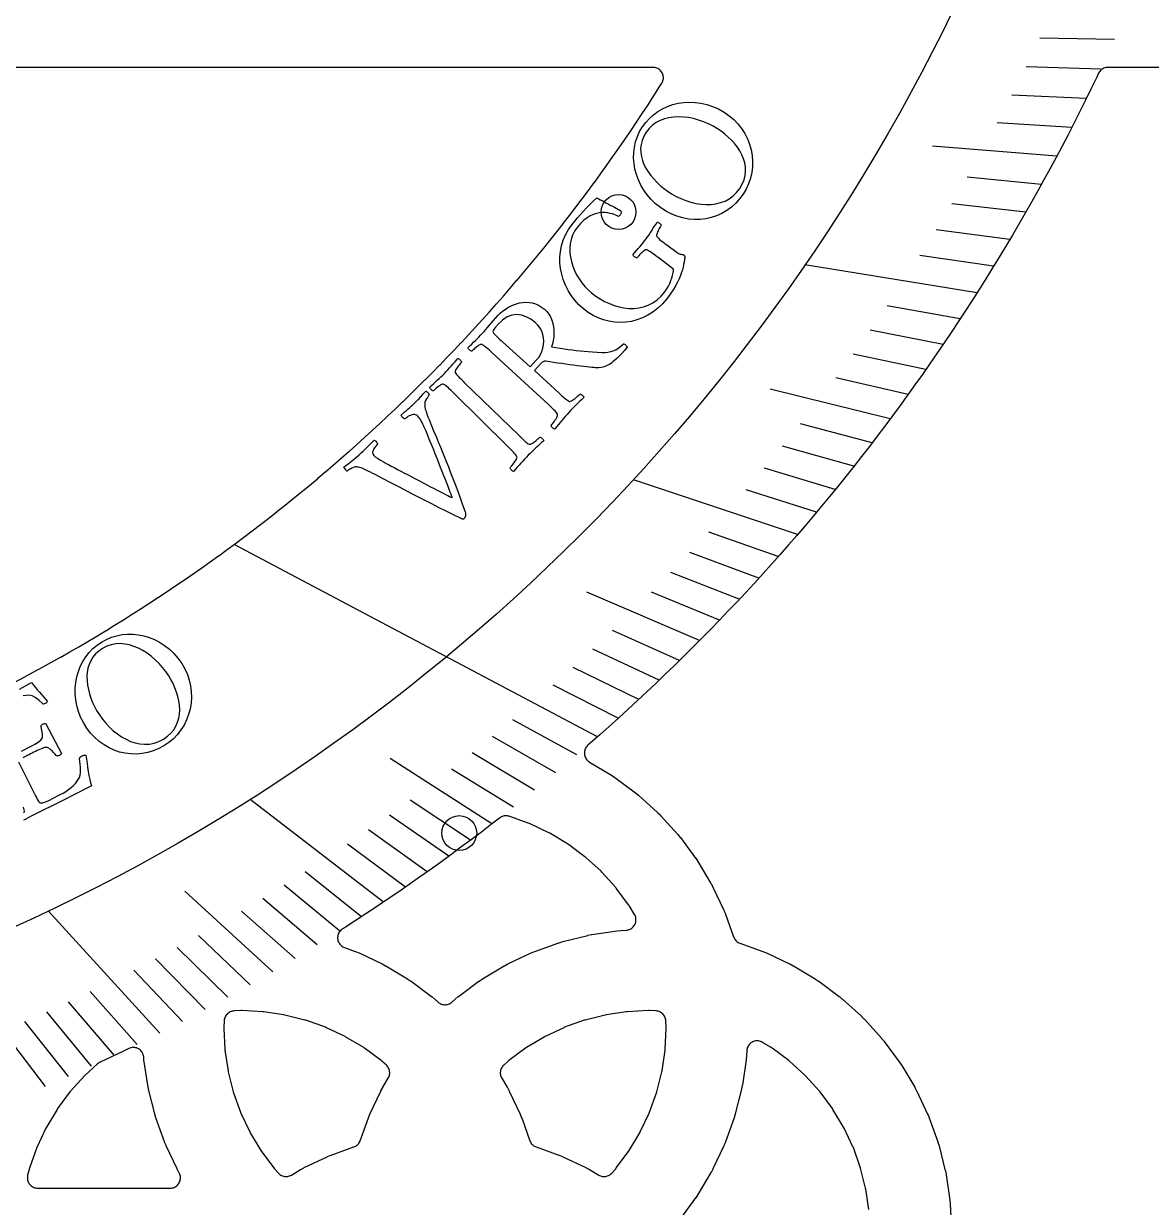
# Model space of a CAD drawing. Header units: millimetres. Extents: x -70 to 70, y -70 to 70.
# Drawn here: x 19.32 to 46.52, y -28.89 to -0.35 of the extents above; entities that cross this region are included whole.
import ezdxf

# ---------------------------------------------------------------- set-up
doc = ezdxf.new("R2010")
doc.units = ezdxf.units.MM
for name, color, linetype in [('CUT_INNER', 6, 'Continuous'), ('ENGRAVE', 7, 'Continuous'), ('ENGRAVE_FINE', 8, 'Continuous'), ('TEXT', 5, 'Continuous')]:
    doc.layers.add(name, color=color, linetype=linetype)

msp = doc.modelspace()

# ---------------------------------------------------------------- linework, layer by layer
at = {"layer": 'CUT_INNER'}
for points in [[(19.1122, -16.2285), (19.3331, -16.1113), (19.3345, -16.1106), (19.5547, -15.992), (19.5561, -15.9913), (19.7756, -15.8713), (19.7769, -15.8706), (19.9957, -15.7493), (19.997, -15.7486), (20.215, -15.6259), (20.2163, -15.6252), (20.4336, -15.5012), (20.4349, -15.5005), (20.6514, -15.3752), (20.6527, -15.3744), (20.8684, -15.2478), (20.8698, -15.247), (21.0847, -15.1191), (21.086, -15.1183), (21.3002, -14.9891), (21.3015, -14.9883), (21.5148, -14.8577), (21.5161, -14.8569), (21.7287, -14.725), (21.73, -14.7242), (21.9417, -14.5911), (21.943, -14.5902), (22.1539, -14.4558), (22.1552, -14.4549), (22.3653, -14.3192), (22.3665, -14.3184), (22.5758, -14.1813), (22.5771, -14.1805), (22.7855, -14.0421), (22.7867, -14.0413), (22.9943, -13.9017), (22.9956, -13.9008), (23.2022, -13.76), (23.2035, -13.7591), (23.4093, -13.617), (23.4106, -13.6161), (23.6155, -13.4727), (23.6168, -13.4718), (23.8208, -13.3272), (23.8221, -13.3263), (24.0252, -13.1804), (24.0265, -13.1795), (24.2287, -13.0323), (24.23, -13.0314), (24.4313, -12.883), (24.4326, -12.8821), (24.633, -12.7325), (24.6342, -12.7316), (24.8338, -12.5807), (24.835, -12.5798), (25.0336, -12.4278), (25.0348, -12.4268), (25.2324, -12.2735), (25.2337, -12.2726), (25.4304, -12.1181), (25.4316, -12.1172), (25.6273, -11.9615), (25.6285, -11.9605), (25.8233, -11.8036), (25.8245, -11.8026), (26.0184, -11.6446), (26.0195, -11.6436), (26.2124, -11.4843), (26.2136, -11.4833), (26.4055, -11.3229), (26.4066, -11.3219), (26.5975, -11.1603), (26.5987, -11.1593), (26.7886, -10.9965), (26.7897, -10.9955), (26.9786, -10.8315), (26.9798, -10.8305), (27.1677, -10.6654), (27.1688, -10.6644), (27.3557, -10.4981), (27.3568, -10.4971), (27.5427, -10.3297), (27.5438, -10.3287), (27.7286, -10.1601), (27.7298, -10.1591), (27.9135, -9.9894), (27.9147, -9.9884), (28.0974, -9.8176), (28.0985, -9.8165), (28.2802, -9.6446), (28.2813, -9.6436), (28.4619, -9.4705), (28.463, -9.4695), (28.6426, -9.2954), (28.6437, -9.2943), (28.8222, -9.1191), (28.8233, -9.118), (29.0007, -8.9417), (29.0018, -8.9406), (29.1781, -8.7632), (29.1791, -8.7621), (29.3544, -8.5836), (29.3554, -8.5825), (29.5296, -8.4029), (29.5306, -8.4018), (29.7037, -8.2212), (29.7047, -8.2201), (29.8766, -8.0384), (29.8777, -8.0373), (30.0485, -7.8546), (30.0495, -7.8534), (30.2192, -7.6697), (30.2202, -7.6685), (30.3888, -7.4837), (30.3898, -7.4826), (30.5572, -7.2967), (30.5582, -7.2956), (30.7245, -7.1087), (30.7255, -7.1076), (30.8906, -6.9197), (30.8916, -6.9185), (31.0556, -6.7297), (31.0566, -6.7285), (31.2194, -6.5386), (31.2204, -6.5374), (31.382, -6.3465), (31.383, -6.3454), (31.5434, -6.1535), (31.5444, -6.1523), (31.7037, -5.9594), (31.7047, -5.9583), (31.8627, -5.7644), (31.8637, -5.7632), (32.0206, -5.5684), (32.0216, -5.5672), (32.1773, -5.3715), (32.1782, -5.3703), (32.3327, -5.1736), (32.3336, -5.1723), (32.4869, -4.9747), (32.4878, -4.9735), (32.6399, -4.7749), (32.6408, -4.7737), (32.7917, -4.5741), (32.7926, -4.5729), (32.9422, -4.3725), (32.9431, -4.3712), (33.0915, -4.1699), (33.0924, -4.1686), (33.2396, -3.9664), (33.2405, -3.9651), (33.3864, -3.762), (33.3873, -3.7607), (33.5319, -3.5567), (33.5328, -3.5554), (33.6762, -3.3505), (33.6771, -3.3492), (33.8192, -3.1434), (33.8201, -3.1421), (33.9609, -2.9355), (33.9618, -2.9342), (34.1014, -2.7266), (34.1022, -2.7254), (34.2406, -2.517), (34.2414, -2.5157), (34.3784, -2.3065), (34.3793, -2.3052), (34.515, -2.0951), (34.5159, -2.0938), (34.6503, -1.8829), (34.6512, -1.8816), (34.7106, -1.7871), (34.7225, -1.766), (34.7323, -1.7438), (34.7399, -1.7208), (34.7452, -1.6972), (34.7482, -1.6732), (34.7489, -1.649), (34.7473, -1.6248), (34.7433, -1.6009), (34.737, -1.5775), (34.7285, -1.5549), (34.7178, -1.5331), (34.7051, -1.5125), (34.6904, -1.4932), (34.674, -1.4755), (34.6559, -1.4594), (34.6363, -1.4451), (34.6154, -1.4328), (34.5935, -1.4226), (34.5706, -1.4145), (34.5471, -1.4087), (34.5232, -1.4052), (34.499, -1.404), (16.7834, -1.404)], [(59.746, -1.404), (45.4711, -1.404), (45.4455, -1.4053), (45.4202, -1.4092), (45.3955, -1.4157), (45.3715, -1.4247), (45.3486, -1.436), (45.327, -1.4497), (45.3069, -1.4655), (45.2885, -1.4832), (45.272, -1.5028), (45.2576, -1.5239), (45.2454, -1.5464), (45.1939, -1.6545), (45.0598, -1.9314), (44.924, -2.2075), (44.7865, -2.4827), (44.6474, -2.7571), (44.5065, -3.0306), (44.364, -3.3032), (44.2198, -3.575), (44.074, -3.8459), (43.9264, -4.1159), (43.7773, -4.385), (43.6265, -4.6531), (43.474, -4.9203), (43.3199, -5.1866), (43.1642, -5.4519), (43.0068, -5.7163), (42.8478, -5.9797), (42.6873, -6.2421), (42.5251, -6.5036), (42.3613, -6.764), (42.1959, -7.0234), (42.0289, -7.2818), (41.8604, -7.5392), (41.6902, -7.7955), (41.5185, -8.0508), (41.3453, -8.305), (41.1704, -8.5582), (40.9941, -8.8102), (40.8161, -9.0612), (40.6367, -9.3111), (40.4557, -9.5599), (40.2732, -9.8076), (40.0892, -10.0541), (39.9036, -10.2996), (39.7166, -10.5438), (39.5281, -10.787), (39.3381, -11.0289), (39.1466, -11.2697), (38.9536, -11.5093), (38.7592, -11.7477), (38.5633, -11.985), (38.3659, -12.221), (38.1671, -12.4558), (37.9669, -12.6893), (37.7652, -12.9217), (37.5621, -13.1528), (37.3576, -13.3826), (37.1517, -13.6112), (36.9444, -13.8386), (36.7357, -14.0646), (36.5257, -14.2894), (36.3142, -14.5128), (36.1014, -14.735), (35.8872, -14.9559), (35.6717, -15.1754), (35.4548, -15.3936), (35.2366, -15.6105), (35.0171, -15.826), (34.7962, -16.0402), (34.574, -16.2531), (34.3506, -16.4645), (34.1258, -16.6746), (33.8998, -16.8833), (33.6725, -17.0906), (33.4439, -17.2965), (33.214, -17.501), (32.9829, -17.7041), (32.9296, -17.7504), (32.9115, -17.7678), (32.8952, -17.7869), (32.8809, -17.8076), (32.8688, -17.8296), (32.8589, -17.8528), (32.8514, -17.8768), (32.8464, -17.9014), (32.8439, -17.9264), (32.8438, -17.9515), (32.8463, -17.9765), (32.8513, -18.0012), (32.8588, -18.0252), (32.8686, -18.0483), (32.8807, -18.0704), (32.895, -18.0911), (32.9112, -18.1102), (32.9293, -18.1277), (32.9491, -18.1432), (32.9676, -18.155), (32.9675, -18.155), (33.4967, -18.4722), (33.5019, -18.4755), (33.577, -18.5257), (33.582, -18.5292), (34.0751, -18.8949), (34.0799, -18.8987), (34.1497, -18.956), (34.1544, -18.96), (34.6092, -19.3722), (34.6137, -19.3765), (34.6775, -19.4403), (34.6818, -19.4448), (35.094, -19.8996), (35.098, -19.9043), (35.1553, -19.9741), (35.1591, -19.9789), (35.5248, -20.472), (35.5283, -20.477), (35.5785, -20.5521), (35.5818, -20.5573), (35.8974, -21.0838), (35.9004, -21.0892), (35.943, -21.1688), (35.9457, -21.1743), (36.2082, -21.7292), (36.2107, -21.7348), (36.2452, -21.8183), (36.2475, -21.824), (36.4439, -22.373), (36.4533, -22.3956), (36.4648, -22.4173), (36.4785, -22.4377), (36.494, -22.4566), (36.5114, -22.474), (36.5303, -22.4895), (36.5507, -22.5032), (36.5724, -22.5147), (36.595, -22.5241), (37.144, -22.7205), (37.1497, -22.7228), (37.2332, -22.7573), (37.2388, -22.7598), (37.7937, -23.0223), (37.7992, -23.025), (37.8788, -23.0676), (37.8842, -23.0706), (38.4107, -23.3862), (38.4159, -23.3895), (38.491, -23.4397), (38.496, -23.4432), (38.9891, -23.8089), (38.9939, -23.8127), (39.0637, -23.87), (39.0684, -23.874), (39.5232, -24.2862), (39.5277, -24.2905), (39.5915, -24.3543), (39.5958, -24.3588), (40.008, -24.8136), (40.012, -24.8183), (40.0693, -24.8881), (40.0731, -24.8929), (40.4388, -25.386), (40.4423, -25.391), (40.4925, -25.4661), (40.4958, -25.4713), (40.8114, -25.9978), (40.8144, -26.0032), (40.857, -26.0828), (40.8597, -26.0883), (41.1222, -26.6432), (41.1247, -26.6488), (41.1592, -26.7323), (41.1615, -26.738), (41.3683, -27.316), (41.3702, -27.3218), (41.3964, -27.4082), (41.398, -27.4142), (41.5472, -28.0096), (41.5485, -28.0156), (41.5662, -28.1042), (41.5672, -28.1102), (41.6573, -28.7175), (41.658, -28.7236), (41.6669, -28.8135), (41.6673, -28.8196), (41.6975, -29.4327)], [(39.7045, -28.949), (39.6313, -28.4555), (39.6265, -28.4315), (39.5053, -27.9475), (39.4982, -27.9241), (39.3301, -27.4543), (39.3207, -27.4317), (39.1074, -26.9807), (39.0959, -26.959), (38.8394, -26.5311), (38.8258, -26.5107), (38.5286, -26.11), (38.513, -26.091), (38.178, -25.7214), (38.1606, -25.704), (37.791, -25.369), (37.772, -25.3534), (37.3713, -25.0562), (37.3509, -25.0426), (37.1373, -24.9146), (37.1157, -24.9031), (37.093, -24.8937), (37.0696, -24.8865), (37.0455, -24.8818), (37.0211, -24.8794), (36.9966, -24.8794), (36.9721, -24.8818), (36.9481, -24.8865), (36.9246, -24.8937), (36.9019, -24.9031), (36.8803, -24.9146), (36.8599, -24.9283), (36.8409, -24.9438), (36.8236, -24.9612), (36.808, -24.9801), (36.7944, -25.0005), (36.7828, -25.0222), (36.7734, -25.0448), (36.7663, -25.0683), (36.7615, -25.0924), (36.7591, -25.1168), (36.7533, -25.2344), (36.7529, -25.2405), (36.744, -25.3304), (36.7433, -25.3365), (36.6532, -25.9438), (36.6522, -25.9498), (36.6345, -26.0384), (36.6332, -26.0444), (36.484, -26.6398), (36.4824, -26.6458), (36.4562, -26.7322), (36.4543, -26.738), (36.2475, -27.316), (36.2452, -27.3217), (36.2107, -27.4052), (36.2082, -27.4108), (35.9457, -27.9657), (35.943, -27.9712), (35.9004, -28.0508), (35.8974, -28.0562), (35.5818, -28.5827), (35.5785, -28.5879), (35.5283, -28.663), (35.5248, -28.668), (35.1591, -29.1611)]]:
    msp.add_lwpolyline(points, dxfattribs=at)
for points in [[(26.9901, -22.1968), (26.9717, -22.2126), (26.955, -22.2302), (26.9401, -22.2493), (26.9271, -22.2697), (26.9161, -22.2913), (26.9073, -22.3139), (26.9007, -22.3372), (26.8964, -22.3611), (26.8944, -22.3852), (26.8947, -22.4094), (26.8974, -22.4335), (26.9025, -22.4572), (26.9098, -22.4803), (26.9193, -22.5026), (26.9309, -22.5239), (26.9445, -22.5439), (26.96, -22.5626), (26.9772, -22.5796), (26.996, -22.5949), (27.0162, -22.6083), (27.0376, -22.6197), (27.06, -22.629), (27.316, -22.7205), (27.3217, -22.7228), (27.4052, -22.7573), (27.4108, -22.7598), (27.9657, -23.0223), (27.9712, -23.025), (28.0508, -23.0676), (28.0562, -23.0706), (28.5827, -23.3862), (28.5879, -23.3895), (28.663, -23.4397), (28.668, -23.4432), (29.1611, -23.8089), (29.1659, -23.8127), (29.2357, -23.87), (29.2404, -23.874), (29.3161, -23.9426), (29.3351, -23.9582), (29.3555, -23.9718), (29.3771, -23.9834), (29.3998, -23.9928), (29.4233, -23.9999), (29.4473, -24.0047), (29.4717, -24.0071), (29.4963, -24.0071), (29.5207, -24.0047), (29.5447, -23.9999), (29.5682, -23.9928), (29.5909, -23.9834), (29.6125, -23.9718), (29.6329, -23.9582), (29.6519, -23.9426), (29.7276, -23.874), (29.7323, -23.87), (29.8021, -23.8127), (29.8069, -23.8089), (30.3, -23.4432), (30.305, -23.4397), (30.3801, -23.3895), (30.3853, -23.3862), (30.9118, -23.0706), (30.9172, -23.0676), (30.9968, -23.025), (31.0023, -23.0223), (31.5572, -22.7598), (31.5628, -22.7573), (31.6463, -22.7228), (31.652, -22.7205), (32.23, -22.5137), (32.2358, -22.5118), (32.3222, -22.4856), (32.3282, -22.484), (32.9236, -22.3348), (32.9296, -22.3335), (33.0182, -22.3158), (33.0242, -22.3148), (33.6315, -22.2247), (33.6376, -22.224), (33.7275, -22.2151), (33.7336, -22.2147), (33.8512, -22.2089), (33.8756, -22.2065), (33.8997, -22.2017), (33.9232, -22.1946), (33.9458, -22.1852), (33.9675, -22.1736), (33.9879, -22.16), (34.0068, -22.1444), (34.0242, -22.1271), (34.0397, -22.1081), (34.0534, -22.0877), (34.0649, -22.0661), (34.0743, -22.0434), (34.0815, -22.0199), (34.0862, -21.9959), (34.0886, -21.9714), (34.0886, -21.9469), (34.0862, -21.9225), (34.0815, -21.8984), (34.0743, -21.875), (34.0649, -21.8523), (34.0534, -21.8307), (33.9254, -21.6171), (33.9118, -21.5967), (33.6146, -21.196), (33.599, -21.177), (33.264, -20.8074), (33.2466, -20.79), (32.877, -20.455), (32.858, -20.4394), (32.4573, -20.1422), (32.4369, -20.1286), (32.009, -19.8721), (31.9873, -19.8606), (31.5363, -19.6473), (31.5137, -19.6379), (31.0439, -19.4698), (31.0205, -19.4627), (31.0125, -19.4607), (30.9878, -19.4558), (30.9628, -19.4534), (30.9377, -19.4536), (30.9127, -19.4563), (30.8881, -19.4614), (30.8641, -19.469), (30.8411, -19.479), (30.8191, -19.4912), (30.7985, -19.5056), (30.6051, -19.6556), (30.3609, -19.8426), (30.1155, -20.0282), (29.8689, -20.2122), (29.6212, -20.3947), (29.3725, -20.5757), (29.1226, -20.7552), (28.8716, -20.9331), (28.6195, -21.1095), (28.3664, -21.2843), (28.1121, -21.4576), (27.8569, -21.6293), (27.6005, -21.7994), (27.3432, -21.968), (27.0848, -22.135), (27.0098, -22.1828)], [(27.3096, -27.4287), (27.3313, -27.4172), (27.3517, -27.4035), (27.3706, -27.388), (27.388, -27.3706), (27.4035, -27.3517), (27.4172, -27.3313), (27.4287, -27.3096), (27.4381, -27.287), (27.6345, -26.738), (27.6368, -26.7323), (27.6713, -26.6488), (27.6738, -26.6432), (27.9363, -26.0883), (27.939, -26.0828), (27.9816, -26.0032), (27.9846, -25.9978), (28.1157, -25.7791), (28.1273, -25.7574), (28.1367, -25.7348), (28.1438, -25.7113), (28.1486, -25.6872), (28.151, -25.6628), (28.151, -25.6383), (28.1486, -25.6138), (28.1438, -25.5898), (28.1367, -25.5663), (28.1273, -25.5436), (28.1157, -25.522), (28.1021, -25.5016), (28.0866, -25.4826), (28.0692, -25.4653), (27.963, -25.369), (27.944, -25.3534), (27.5433, -25.0562), (27.5229, -25.0426), (27.095, -24.7861), (27.0733, -24.7746), (26.6223, -24.5613), (26.5997, -24.5519), (26.1299, -24.3838), (26.1065, -24.3767), (25.6225, -24.2555), (25.5985, -24.2507), (25.105, -24.1775), (25.0806, -24.1751), (24.5823, -24.1506), (24.5577, -24.1506), (24.396, -24.1585), (24.3716, -24.1609), (24.3475, -24.1657), (24.324, -24.1728), (24.3013, -24.1822), (24.2797, -24.1938), (24.2593, -24.2074), (24.2403, -24.223), (24.223, -24.2403), (24.2074, -24.2593), (24.1938, -24.2797), (24.1822, -24.3013), (24.1728, -24.324), (24.1657, -24.3475), (24.1609, -24.3716), (24.1585, -24.396), (24.1506, -24.5577), (24.1506, -24.5823), (24.1751, -25.0806), (24.1775, -25.105), (24.2507, -25.5985), (24.2555, -25.6225), (24.3767, -26.1065), (24.3838, -26.1299), (24.5519, -26.5997), (24.5613, -26.6223), (24.7746, -27.0733), (24.7861, -27.095), (25.0426, -27.5229), (25.0562, -27.5433), (25.3534, -27.944), (25.369, -27.963), (25.4653, -28.0692), (25.4826, -28.0866), (25.5016, -28.1021), (25.522, -28.1157), (25.5436, -28.1273), (25.5663, -28.1367), (25.5898, -28.1438), (25.6138, -28.1486), (25.6383, -28.151), (25.6628, -28.151), (25.6872, -28.1486), (25.7113, -28.1438), (25.7348, -28.1367), (25.7574, -28.1273), (25.7791, -28.1157), (25.9978, -27.9846), (26.0032, -27.9816), (26.0828, -27.939), (26.0883, -27.9363), (26.6432, -27.6738), (26.6488, -27.6713), (26.7323, -27.6368), (26.738, -27.6345), (27.287, -27.4381)], [(31.5393, -27.3096), (31.5508, -27.3313), (31.5645, -27.3517), (31.58, -27.3706), (31.5974, -27.388), (31.6163, -27.4035), (31.6367, -27.4172), (31.6584, -27.4287), (31.681, -27.4381), (32.23, -27.6345), (32.2357, -27.6368), (32.3192, -27.6713), (32.3248, -27.6738), (32.8797, -27.9363), (32.8852, -27.939), (32.9648, -27.9816), (32.9702, -27.9846), (33.1889, -28.1157), (33.2106, -28.1273), (33.2332, -28.1367), (33.2567, -28.1438), (33.2808, -28.1486), (33.3052, -28.151), (33.3297, -28.151), (33.3542, -28.1486), (33.3782, -28.1438), (33.4017, -28.1367), (33.4244, -28.1273), (33.446, -28.1157), (33.4664, -28.1021), (33.4854, -28.0866), (33.5027, -28.0692), (33.599, -27.963), (33.6146, -27.944), (33.9118, -27.5433), (33.9254, -27.5229), (34.1819, -27.095), (34.1934, -27.0733), (34.4067, -26.6223), (34.4161, -26.5997), (34.5842, -26.1299), (34.5913, -26.1065), (34.7125, -25.6225), (34.7173, -25.5985), (34.7905, -25.105), (34.7929, -25.0806), (34.8174, -24.5823), (34.8174, -24.5577), (34.8095, -24.396), (34.8071, -24.3716), (34.8023, -24.3475), (34.7952, -24.324), (34.7858, -24.3013), (34.7742, -24.2797), (34.7606, -24.2593), (34.745, -24.2403), (34.7277, -24.223), (34.7087, -24.2074), (34.6883, -24.1938), (34.6667, -24.1822), (34.644, -24.1728), (34.6205, -24.1657), (34.5964, -24.1609), (34.572, -24.1585), (34.4103, -24.1506), (34.3857, -24.1506), (33.8874, -24.1751), (33.863, -24.1775), (33.3695, -24.2507), (33.3455, -24.2555), (32.8615, -24.3767), (32.8381, -24.3838), (32.3683, -24.5519), (32.3457, -24.5613), (31.8947, -24.7746), (31.873, -24.7861), (31.4451, -25.0426), (31.4247, -25.0562), (31.024, -25.3534), (31.005, -25.369), (30.8988, -25.4653), (30.8814, -25.4826), (30.8659, -25.5016), (30.8523, -25.522), (30.8407, -25.5436), (30.8313, -25.5663), (30.8242, -25.5898), (30.8194, -25.6138), (30.817, -25.6383), (30.817, -25.6628), (30.8194, -25.6872), (30.8242, -25.7113), (30.8313, -25.7348), (30.8407, -25.7574), (30.8523, -25.7791), (30.9834, -25.9978), (30.9864, -26.0032), (31.029, -26.0828), (31.0317, -26.0883), (31.2942, -26.6432), (31.2967, -26.6488), (31.3312, -26.7323), (31.3335, -26.738), (31.5299, -27.287)], [(21.1454, -25.4043), (21.1248, -25.418), (21.1056, -25.4337), (20.8074, -25.704), (20.79, -25.7214), (20.455, -26.091), (20.4394, -26.11), (20.1422, -26.5107), (20.1286, -26.5311), (19.8721, -26.959), (19.8606, -26.9807), (19.6473, -27.4317), (19.6379, -27.4543), (19.4698, -27.9241), (19.4627, -27.9475), (19.4194, -28.1203), (19.4147, -28.1437), (19.4123, -28.1674), (19.4121, -28.1913), (19.4143, -28.2151), (19.4187, -28.2386), (19.4253, -28.2616), (19.434, -28.2838), (19.4449, -28.3051), (19.4577, -28.3252), (19.4724, -28.344), (19.4888, -28.3614), (19.5068, -28.3771), (19.5263, -28.391), (19.5469, -28.403), (19.5686, -28.4129), (19.5912, -28.4208), (19.6144, -28.4264), (19.6381, -28.4299), (19.6619, -28.431), (22.854, -28.431), (22.8788, -28.4298), (22.9034, -28.4261), (22.9274, -28.42), (22.9508, -28.4115), (22.9731, -28.4008), (22.9944, -28.3879), (23.0142, -28.3729), (23.0324, -28.3561), (23.0489, -28.3376), (23.0635, -28.3175), (23.076, -28.296), (23.0863, -28.2734), (23.0943, -28.2499), (23.1, -28.2258), (23.1032, -28.2011), (23.104, -28.1763), (23.1023, -28.1516), (23.0981, -28.1271), (23.0916, -28.1031), (23.0827, -28.08), (23.0715, -28.0578), (23.0676, -28.0508), (23.025, -27.9712), (23.0223, -27.9657), (22.7598, -27.4108), (22.7573, -27.4052), (22.7228, -27.3217), (22.7205, -27.316), (22.5137, -26.738), (22.5118, -26.7322), (22.4856, -26.6458), (22.484, -26.6398), (22.3348, -26.0444), (22.3335, -26.0384), (22.3158, -25.9498), (22.3148, -25.9438), (22.2247, -25.3365), (22.224, -25.3304), (22.2174, -25.264), (22.2139, -25.2403), (22.2081, -25.2169), (22.2002, -25.1942), (22.19, -25.1724), (22.1779, -25.1517), (22.1638, -25.1323), (22.1479, -25.1142), (22.1303, -25.0978), (22.1112, -25.0832), (22.0908, -25.0704), (22.0693, -25.0597), (22.0469, -25.0511), (22.0237, -25.0447), (22.0001, -25.0405), (21.9761, -25.0386), (21.9521, -25.0391), (21.9282, -25.0418), (21.9047, -25.0468), (21.8818, -25.0541), (21.8597, -25.0635), (21.716, -25.1331), (21.4383, -25.2655), (21.1673, -25.3927)]]:
    msp.add_lwpolyline(points, close=True, dxfattribs=at)
at = {"layer": 'ENGRAVE'}
for points in [[(42.3143, -6.838), (38.1636, -6.1672)], [(37.9834, -12.6702), (34.0256, -11.35)], [(33.162, -17.547), (24.3965, -12.9089)], [(28.0006, -21.5329), (24.7818, -19.0577)], [(22.6084, -24.6933), (19.9113, -21.7475)]]:
    msp.add_lwpolyline(points, dxfattribs=at)
for centre, radius in [((0, 20.0601), 46.307), ((33.6677, -4.8926), 0.4212), ((29.8257, -19.8697), 0.4212)]:
    msp.add_circle(centre, radius, dxfattribs=at)
at = {"layer": 'ENGRAVE_FINE'}
for points in [[(45.6266, -0.7299), (43.8287, -0.7011)], [(45.2918, -1.4495), (43.4947, -1.392)], [(44.948, -2.1589), (43.1523, -2.0726)], [(44.5956, -2.858), (42.8019, -2.743)], [(44.2349, -3.5468), (41.2425, -3.3069)], [(43.866, -4.2254), (42.0777, -4.0532)], [(43.4892, -4.8938), (41.7045, -4.693)], [(43.1049, -5.552), (41.3243, -5.3227)], [(42.7132, -6.2001), (40.9372, -5.9423)], [(41.9086, -7.4658), (40.1437, -7.1514)], [(41.4963, -8.0836), (39.7376, -7.741)], [(41.0775, -8.6914), (39.3257, -8.3208)], [(40.6525, -9.2893), (38.908, -8.8906)], [(40.2215, -9.8772), (37.321, -9.1649)], [(39.7847, -10.4553), (38.0566, -10.0011)], [(39.3423, -11.0235), (37.6232, -10.5418)], [(38.8945, -11.5821), (37.1848, -11.073)], [(38.4415, -12.1309), (36.7418, -11.5946)], [(37.5205, -13.1998), (35.8424, -12.6095)], [(37.0529, -13.72), (35.3864, -13.1029)], [(36.5807, -14.2307), (34.9263, -13.5871)], [(35.6235, -15.2241), (32.9037, -14.0618)], [(36.1042, -14.7321), (34.4624, -14.0621)], [(35.1387, -15.7069), (33.5235, -14.9849)], [(34.6501, -16.1805), (33.0489, -15.4328)], [(34.1576, -16.645), (32.571, -15.8719)], [(33.6616, -17.1005), (32.09, -16.3021)], [(32.6591, -17.9846), (31.119, -17.1365)], [(32.1529, -18.4133), (30.6293, -17.5408)], [(31.6436, -18.8333), (30.1369, -17.9366)], [(30.6161, -19.6471), (28.1599, -18.071)], [(31.1313, -19.2445), (29.642, -18.3239)], [(30.0981, -20.0412), (28.645, -19.0736)], [(29.5775, -20.4267), (28.1431, -19.4361)], [(29.0543, -20.8038), (27.639, -19.7904)], [(28.5286, -21.1725), (27.1329, -20.1367)], [(27.4702, -21.8851), (26.115, -20.8054)], [(25.3278, -23.2124), (23.2096, -21.2712)], [(26.9377, -22.229), (25.6033, -21.1279)], [(26.4031, -22.5649), (25.0899, -21.4426)], [(25.8664, -22.8926), (24.5749, -21.7496)], [(24.7874, -23.5243), (23.5403, -22.3408)], [(24.2451, -23.8282), (23.0209, -22.625)], [(23.7012, -24.1243), (22.5001, -22.9018)], [(23.1556, -24.4127), (21.9781, -23.1712)], [(22.0598, -24.9663), (20.9303, -23.6881)], [(19.8513, -25.9827), (18.1347, -23.7359)], [(21.5097, -25.2317), (20.4048, -23.9356)], [(20.9582, -25.4895), (19.8782, -24.1761)], [(20.4053, -25.7398), (19.3506, -24.4094)]]:
    msp.add_lwpolyline(points, dxfattribs=at)
at = {"layer": 'TEXT'}
for points in [[(34.2449, -2.8404), (34.3251, -2.7319), (34.4139, -2.6338), (34.5113, -2.5458), (34.6175, -2.4681), (34.7308, -2.4012), (34.8496, -2.346), (34.9741, -2.3024), (35.1043, -2.2705), (35.2385, -2.2506), (35.375, -2.2434), (35.5137, -2.2488), (35.6548, -2.2669), (35.7965, -2.2989), (35.9368, -2.3459), (36.0757, -2.4081), (36.2133, -2.4856), (36.3367, -2.5706), (36.4483, -2.6648), (36.5479, -2.7682), (36.6354, -2.8809), (36.7108, -3.0007), (36.7738, -3.1254), (36.8246, -3.2549), (36.8629, -3.3892), (36.8881, -3.5262), (36.8995, -3.6639), (36.897, -3.8022), (36.8807, -3.9409), (36.8501, -4.0778), (36.805, -4.2106), (36.7454, -4.339), (36.6712, -4.4629), (36.5864, -4.5774), (36.4924, -4.6811), (36.3892, -4.774), (36.2769, -4.8559), (36.1575, -4.9257), (36.0333, -4.9822), (35.9043, -5.0252), (35.7704, -5.0549), (35.6336, -5.0708), (35.4957, -5.0729), (35.3566, -5.061), (35.2163, -5.0353), (35.077, -4.9952), (34.9406, -4.9399), (34.8071, -4.8696), (34.6765, -4.7844), (34.5587, -4.6916), (34.4527, -4.5907), (34.3584, -4.4819), (34.2759, -4.3652), (34.2052, -4.243), (34.1465, -4.1176), (34.0996, -3.989), (34.0646, -3.8572), (34.042, -3.7241), (34.0322, -3.5914), (34.0352, -3.4591), (34.051, -3.3272), (34.0798, -3.1979), (34.1217, -3.0738), (34.1767, -2.9546), (34.2449, -2.8404)], [(34.3332, -2.9705), (34.2763, -3.0671), (34.2352, -3.1641), (34.2097, -3.2617), (34.1998, -3.36), (34.2034, -3.458), (34.2181, -3.5546), (34.2441, -3.6498), (34.2812, -3.7437), (34.3279, -3.8356), (34.3825, -3.9248), (34.445, -4.0112), (34.5155, -4.0949), (34.5917, -4.1747), (34.6714, -4.2495), (34.7546, -4.3193), (34.8413, -4.384), (34.9467, -4.4527), (35.0567, -4.5143), (35.1713, -4.5688), (35.2907, -4.616), (35.4126, -4.6546), (35.5345, -4.6833), (35.6567, -4.702), (35.7789, -4.7107), (35.8993, -4.7082), (36.0155, -4.6933), (36.1277, -4.6662), (36.2357, -4.6267), (36.3373, -4.5734), (36.4303, -4.5048), (36.5146, -4.4211), (36.59, -4.3222), (36.6502, -4.2193), (36.6939, -4.1164), (36.721, -4.0135), (36.7317, -3.9107), (36.728, -3.8089), (36.7122, -3.7088), (36.6843, -3.6104), (36.6443, -3.5137), (36.5942, -3.42), (36.5359, -3.3301), (36.4695, -3.2441), (36.395, -3.1621), (36.3149, -3.0847), (36.2315, -3.0129), (36.145, -2.9466), (36.0553, -2.8858), (35.9471, -2.8219), (35.8349, -2.7654), (35.7186, -2.7162), (35.5984, -2.6742), (35.4764, -2.6406), (35.3548, -2.6166), (35.2336, -2.6021), (35.1128, -2.597), (34.9946, -2.6021), (34.8813, -2.6182), (34.7729, -2.6454), (34.6692, -2.6836), (34.5723, -2.7342), (34.484, -2.7989), (34.4044, -2.8776), (34.3332, -2.9705)], [(34.612, -5.9839), (34.6067, -5.9799), (34.6014, -5.9759), (34.5961, -5.9719), (34.5908, -5.968), (34.5855, -5.964), (34.5802, -5.96), (34.5749, -5.956), (34.5696, -5.952), (34.5368, -5.9275), (34.5053, -5.9043), (34.4753, -5.8826), (34.4466, -5.8622), (34.4194, -5.844), (34.3937, -5.8286), (34.3697, -5.8162), (34.3473, -5.8068), (34.3338, -5.8039), (34.3168, -5.8078), (34.2965, -5.8184), (34.2729, -5.8358), (34.2478, -5.857), (34.2233, -5.8794), (34.1993, -5.9028), (34.1758, -5.9273), (34.1545, -5.9505), (34.137, -5.97), (34.1233, -5.986), (34.1134, -5.9982), (34.1015, -5.9965), (34.0878, -5.9917), (34.0723, -5.9839), (34.055, -5.9729), (34.0389, -5.9604), (34.0269, -5.9479), (34.019, -5.9355), (34.0152, -5.9232), (34.0566, -5.873), (34.0977, -5.8239), (34.1385, -5.776), (34.179, -5.7293), (34.219, -5.6827), (34.2579, -5.6354), (34.2959, -5.5874), (34.333, -5.5387), (34.3699, -5.4883), (34.4046, -5.4387), (34.4373, -5.3899), (34.4678, -5.342), (34.4982, -5.2937), (34.5305, -5.2437), (34.5646, -5.1919), (34.6005, -5.1385), (34.6134, -5.1386), (34.6275, -5.1426), (34.6429, -5.1506), (34.6595, -5.1625), (34.6749, -5.176), (34.6869, -5.1886), (34.6954, -5.2004), (34.7004, -5.2113), (34.6916, -5.2242), (34.6805, -5.2415), (34.6671, -5.2633), (34.6515, -5.2895), (34.6355, -5.3179), (34.6211, -5.346), (34.6081, -5.3739), (34.5967, -5.4016), (34.5884, -5.4271), (34.5847, -5.4486), (34.5857, -5.466), (34.5914, -5.4795), (34.6096, -5.5026), (34.6321, -5.5266), (34.6588, -5.5513), (34.6898, -5.5767), (34.7236, -5.6029), (34.7589, -5.6299), (34.7957, -5.6576), (34.834, -5.6861), (35.0791, -5.8672), (35.1065, -5.8858), (35.1321, -5.8995), (35.1558, -5.9083), (35.1776, -5.9122), (35.1976, -5.9149), (35.2159, -5.9197), (35.2326, -5.9268), (35.2477, -5.9362), (35.2541, -5.942), (35.259, -5.9487), (35.2625, -5.9565), (35.2646, -5.9654), (35.2652, -5.9776), (35.2642, -5.9957), (35.2616, -6.0195), (35.2575, -6.0492), (35.2481, -6.1031), (35.237, -6.1602), (35.224, -6.2207), (35.2091, -6.2843), (35.19, -6.3521), (35.1643, -6.4249), (35.132, -6.5025), (35.093, -6.5851), (35.0447, -6.674), (34.9847, -6.7707), (34.9129, -6.875), (34.8291, -6.9868), (34.726, -7.1076), (34.6156, -7.2141), (34.498, -7.306), (34.3734, -7.3835), (34.2441, -7.4465), (34.1124, -7.4952), (33.9783, -7.5296), (33.842, -7.5498), (33.7053, -7.556), (33.5703, -7.5486), (33.437, -7.5278), (33.3053, -7.4935), (33.177, -7.4461), (33.0539, -7.3859), (32.936, -7.313), (32.8231, -7.2275), (32.712, -7.1265), (32.613, -7.0183), (32.5259, -6.9031), (32.4506, -6.7809), (32.3873, -6.6536), (32.3361, -6.5232), (32.2969, -6.3898), (32.2697, -6.2533), (32.2553, -6.1155), (32.2547, -5.9782), (32.2679, -5.8415), (32.2949, -5.7051), (32.336, -5.571), (32.3919, -5.4413), (32.4626, -5.3157), (32.548, -5.1941), (32.6114, -5.114), (32.6777, -5.0332), (32.7471, -4.9517), (32.8195, -4.8695), (32.8952, -4.7878), (32.9748, -4.7078), (33.0581, -4.6297), (33.1453, -4.5533), (33.1504, -4.5559), (33.1657, -4.5638), (33.1912, -4.5769), (33.2268, -4.5954), (33.2692, -4.6174), (33.3149, -4.6416), (33.3638, -4.6678), (33.416, -4.6961), (33.4687, -4.7247), (33.519, -4.7518), (33.5669, -4.7775), (33.6125, -4.8018), (33.6522, -4.823), (33.6826, -4.8397), (33.7037, -4.8518), (33.7154, -4.8593), (33.7225, -4.8646), (33.7271, -4.8733), (33.7291, -4.8854), (33.7286, -4.901), (33.7257, -4.9179), (33.7207, -4.9338), (33.7137, -4.9489), (33.7045, -4.9631), (33.6952, -4.9743), (33.6852, -4.9835), (33.6745, -4.9909), (33.6632, -4.9965), (33.6376, -4.9846), (33.605, -4.9712), (33.5653, -4.9561), (33.5185, -4.9394), (33.4659, -4.9241), (33.4086, -4.9132), (33.3466, -4.9067), (33.2799, -4.9045), (33.2098, -4.9094), (33.1374, -4.9241), (33.0628, -4.9485), (32.9859, -4.9826), (32.9078, -5.0294), (32.8296, -5.0919), (32.7512, -5.1701), (32.6726, -5.264), (32.6096, -5.3561), (32.5602, -5.4522), (32.5245, -5.5524), (32.5024, -5.6568), (32.4926, -5.7637), (32.494, -5.8714), (32.5066, -5.9799), (32.5303, -6.0892), (32.564, -6.1974), (32.6063, -6.3027), (32.6574, -6.405), (32.7172, -6.5044), (32.7842, -6.5989), (32.857, -6.6868), (32.9355, -6.768), (33.0199, -6.8425), (33.1197, -6.9184), (33.224, -6.987), (33.3329, -7.0482), (33.4463, -7.102), (33.5626, -7.1468), (33.6801, -7.1808), (33.7988, -7.2041), (33.9187, -7.2166), (34.038, -7.2169), (34.1553, -7.2036), (34.2705, -7.1769), (34.3835, -7.1366), (34.4924, -7.0812), (34.5955, -7.0091), (34.6925, -6.9203), (34.7834, -6.815), (34.8318, -6.7476), (34.8724, -6.6803), (34.9055, -6.6133), (34.9309, -6.5465), (34.9511, -6.4815), (34.9684, -6.4196), (34.9829, -6.3609), (34.9945, -6.3054), (34.9966, -6.2945), (34.9966, -6.2852), (34.9943, -6.2774), (34.9899, -6.2711), (34.984, -6.2654), (34.9773, -6.2595), (34.9697, -6.2532), (34.9613, -6.2467)], [(30.7687, -7.3804), (30.8175, -7.3301), (30.8715, -7.283), (30.9306, -7.239), (30.995, -7.1982), (31.063, -7.1617), (31.1333, -7.1308), (31.2058, -7.1056), (31.2805, -7.0861), (31.3566, -7.0735), (31.4332, -7.0691), (31.5102, -7.073), (31.5876, -7.0852), (31.6644, -7.1069), (31.7394, -7.1396), (31.8126, -7.1834), (31.884, -7.2381), (31.9389, -7.292), (31.9861, -7.3531), (32.0256, -7.4216), (32.0573, -7.4973), (32.0814, -7.5776), (32.0982, -7.6595), (32.1076, -7.7432), (32.1096, -7.8285), (32.1044, -7.9127), (32.0923, -7.9929), (32.0733, -8.0691), (32.0474, -8.1412), (32.1544, -8.1604), (32.2578, -8.1776), (32.3577, -8.1929), (32.454, -8.2063), (32.5489, -8.2181), (32.6444, -8.2288), (32.7404, -8.2382), (32.8371, -8.2464), (32.9367, -8.254), (33.0417, -8.2615), (33.1521, -8.2689), (33.268, -8.2762), (33.3431, -8.2773), (33.4137, -8.2718), (33.4797, -8.2597), (33.541, -8.241), (33.6005, -8.2136), (33.6609, -8.1756), (33.7222, -8.1269), (33.7844, -8.0675), (33.7973, -8.0688), (33.811, -8.0751), (33.8256, -8.0865), (33.841, -8.103), (33.8551, -8.1202), (33.8657, -8.1338), (33.8728, -8.1437), (33.8765, -8.1501), (33.8081, -8.2306), (33.7439, -8.3025), (33.6842, -8.366), (33.6288, -8.421), (33.5785, -8.4677), (33.5338, -8.5064), (33.4949, -8.5369), (33.4617, -8.5594), (33.438, -8.5716), (33.4095, -8.5856), (33.3761, -8.6014), (33.3379, -8.6189), (33.2947, -8.6346), (33.2462, -8.645), (33.1925, -8.65), (33.1335, -8.6497), (33.1064, -8.6476), (33.0693, -8.6444), (33.0224, -8.6399), (32.9656, -8.6341), (32.9007, -8.6271), (32.8295, -8.6189), (32.752, -8.6095), (32.6682, -8.5987), (32.5798, -8.5871), (32.4885, -8.5749), (32.3943, -8.5621), (32.2972, -8.5488), (32.1995, -8.5348), (32.1031, -8.5205), (32.0082, -8.5056), (31.9147, -8.4903), (31.8833, -8.4907), (31.8516, -8.5012), (31.8198, -8.5218), (31.7878, -8.5525), (31.6383, -8.7176), (32.2329, -9.2584), (32.2378, -9.2628), (32.2427, -9.2673), (32.2476, -9.2717), (32.2525, -9.2762), (32.2574, -9.2807), (32.2623, -9.2851), (32.2672, -9.2896), (32.2721, -9.294), (32.3025, -9.3215), (32.3316, -9.3475), (32.3596, -9.3719), (32.3863, -9.3949), (32.4117, -9.4155), (32.4358, -9.4331), (32.4586, -9.4476), (32.4801, -9.459), (32.4934, -9.4605), (32.5107, -9.4566), (32.5322, -9.4473), (32.5578, -9.4326), (32.5852, -9.4144), (32.6124, -9.3944), (32.6394, -9.3726), (32.666, -9.349), (32.6903, -9.3263), (32.7102, -9.3073), (32.7257, -9.2918), (32.7369, -9.28), (32.7487, -9.2825), (32.7621, -9.2883), (32.777, -9.2973), (32.7934, -9.3095), (32.8085, -9.3233), (32.8195, -9.3367), (32.8263, -9.3497), (32.829, -9.3625), (32.7812, -9.4094), (32.7344, -9.4553), (32.6888, -9.5003), (32.6442, -9.5443), (32.6002, -9.5885), (32.5562, -9.6338), (32.5121, -9.6802), (32.468, -9.7277), (32.4255, -9.7746), (32.3832, -9.8223), (32.341, -9.871), (32.299, -9.9206), (32.2569, -9.971), (32.2145, -10.0219), (32.1719, -10.0733), (32.1291, -10.1252), (32.1161, -10.1237), (32.1025, -10.118), (32.0882, -10.1083), (32.0732, -10.0944), (32.0596, -10.0791), (32.0493, -10.065), (32.0425, -10.0522), (32.0389, -10.0406), (32.0498, -10.0284), (32.0638, -10.0116), (32.0811, -9.9902), (32.1016, -9.964), (32.1229, -9.9354), (32.1426, -9.9064), (32.1607, -9.877), (32.1772, -9.8474), (32.1901, -9.8201), (32.1974, -9.798), (32.1991, -9.7811), (32.1953, -9.7694), (32.1799, -9.7442), (32.1603, -9.7179), (32.1365, -9.6903), (32.1086, -9.6616), (32.0778, -9.6318), (32.0457, -9.6012), (32.0122, -9.5695), (31.9772, -9.537), (30.6229, -8.2893), (30.5877, -8.2569), (30.5533, -8.2256), (30.5197, -8.1954), (30.487, -8.1664), (30.4556, -8.14), (30.426, -8.1178), (30.3981, -8.0997), (30.372, -8.0859), (30.3591, -8.0816), (30.3424, -8.0837), (30.3222, -8.0921), (30.2983, -8.1068), (30.2728, -8.1252), (30.2474, -8.1445), (30.2223, -8.1648), (30.1974, -8.1859), (30.1746, -8.206), (30.1559, -8.223), (30.1412, -8.2368), (30.1305, -8.2476), (30.119, -8.2446), (30.1059, -8.2383), (30.0914, -8.2288), (30.0753, -8.216), (30.0606, -8.2019), (30.0498, -8.1884), (30.0431, -8.1754), (30.0404, -8.1629), (30.085, -8.1188), (30.1292, -8.0753), (30.1731, -8.0326), (30.2165, -7.9905), (30.2593, -7.9486), (30.3013, -7.9062), (30.3424, -7.8634), (30.3827, -7.8202), (30.4245, -7.7742), (30.4675, -7.7259), (30.5116, -7.6755), (30.5567, -7.6228), (30.6043, -7.5674), (30.6555, -7.5085), (30.7103, -7.4462), (30.7687, -7.3804)], [(31.659, -7.5593), (31.5512, -7.4775), (31.4409, -7.4179), (31.3283, -7.3803), (31.2132, -7.3646), (31.0973, -7.3764), (30.9821, -7.4212), (30.8674, -7.499), (30.753, -7.6097), (30.7388, -7.6259), (30.7217, -7.6461), (30.7015, -7.6705), (30.6785, -7.6989), (30.6578, -7.7274), (30.6451, -7.7521), (30.6404, -7.7729), (30.6436, -7.7899), (30.6558, -7.8112), (30.6743, -7.8357), (30.6992, -7.8636), (30.7304, -7.8946), (30.765, -7.9274), (30.8, -7.9601), (30.8353, -7.9928), (30.8711, -8.0255), (31.5403, -8.6285), (31.6922, -8.4606), (31.7432, -8.3966), (31.7857, -8.3274), (31.8195, -8.2532), (31.8446, -8.174), (31.8602, -8.0922), (31.8653, -8.0105), (31.86, -7.9288), (31.8442, -7.8472), (31.8169, -7.768), (31.7769, -7.6937), (31.7242, -7.6241), (31.659, -7.5593)], [(29.4705, -8.7828), (29.5126, -8.7391), (29.5535, -8.6954), (29.5931, -8.6516), (29.6316, -8.6077), (29.67, -8.5634), (29.7094, -8.5183), (29.7499, -8.4724), (29.7914, -8.4256), (29.804, -8.4276), (29.8173, -8.4337), (29.8314, -8.4437), (29.8463, -8.4577), (29.8599, -8.473), (29.8702, -8.487), (29.8771, -8.4997), (29.8808, -8.5111), (29.8705, -8.5224), (29.8572, -8.5381), (29.8408, -8.5582), (29.8213, -8.5827), (29.801, -8.6093), (29.7819, -8.6356), (29.7642, -8.6618), (29.7477, -8.6877), (29.7347, -8.7119), (29.7273, -8.7326), (29.7255, -8.75), (29.7293, -8.7639), (29.7423, -8.7846), (29.7587, -8.8065), (29.7784, -8.8298), (29.8014, -8.8545), (29.8267, -8.8804), (29.8533, -8.9072), (29.8814, -8.9349), (29.9108, -8.9637), (29.9155, -8.9683), (29.9203, -8.9729), (29.9251, -8.9775), (29.9298, -8.9821), (29.9346, -8.9867), (29.9393, -8.9913), (29.9441, -8.996), (29.9488, -9.0006), (31.2703, -10.2829), (31.2751, -10.2875), (31.2798, -10.2921), (31.2846, -10.2967), (31.2893, -10.3013), (31.2941, -10.306), (31.2989, -10.3106), (31.3036, -10.3152), (31.3084, -10.3198), (31.3379, -10.3482), (31.3662, -10.3751), (31.3933, -10.4005), (31.4193, -10.4243), (31.444, -10.4457), (31.4675, -10.4641), (31.4899, -10.4793), (31.511, -10.4914), (31.5242, -10.4933), (31.5416, -10.4899), (31.5634, -10.4813), (31.5894, -10.4675), (31.6175, -10.4502), (31.6453, -10.4311), (31.6729, -10.4102), (31.7003, -10.3875), (31.7253, -10.3656), (31.7458, -10.3472), (31.7619, -10.3322), (31.7734, -10.3207), (31.7852, -10.3236), (31.7983, -10.3298), (31.8129, -10.3393), (31.829, -10.3521), (31.8436, -10.3663), (31.8542, -10.3801), (31.8605, -10.3934), (31.8628, -10.4062), (31.8135, -10.4515), (31.7653, -10.4959), (31.7182, -10.5394), (31.6723, -10.582), (31.6268, -10.6247), (31.5814, -10.6685), (31.5358, -10.7135), (31.4902, -10.7595), (31.4462, -10.805), (31.4024, -10.8514), (31.3587, -10.8987), (31.315, -10.9469), (31.2714, -10.9959), (31.2274, -11.0454), (31.1831, -11.0954), (31.1386, -11.146), (31.1257, -11.144), (31.1123, -11.1379), (31.0983, -11.1277), (31.0838, -11.1133), (31.0707, -11.0976), (31.0609, -11.0832), (31.0544, -11.0701), (31.0513, -11.0584), (31.0625, -11.0466), (31.0771, -11.0303), (31.0951, -11.0094), (31.1164, -10.9839), (31.1386, -10.956), (31.1592, -10.9276), (31.1783, -10.8989), (31.1957, -10.8698), (31.2094, -10.843), (31.2175, -10.8211), (31.2197, -10.8043), (31.2163, -10.7924), (31.2017, -10.7668), (31.183, -10.7398), (31.1601, -10.7115), (31.1331, -10.6819), (31.1033, -10.6512), (31.0722, -10.6194), (31.0397, -10.5868), (31.0058, -10.5531), (29.6955, -9.2594), (29.6613, -9.2258), (29.628, -9.1934), (29.5954, -9.1622), (29.5636, -9.1321), (29.533, -9.1048), (29.5041, -9.0816), (29.4769, -9.0627), (29.4513, -9.0479), (29.4384, -9.0432), (29.4218, -9.0448), (29.4013, -9.0526), (29.3769, -9.0665), (29.3507, -9.0842), (29.3244, -9.1029), (29.2982, -9.1228), (29.272, -9.1438), (29.248, -9.1638), (29.2282, -9.1806), (29.2128, -9.1943), (29.2017, -9.2048), (29.1902, -9.2014), (29.1774, -9.1947), (29.1632, -9.1847), (29.1476, -9.1715), (29.1332, -9.1569), (29.1229, -9.143), (29.1166, -9.1298), (29.1143, -9.1173), (29.1605, -9.0745), (29.2063, -9.0322), (29.252, -8.9904), (29.2974, -8.9492), (29.3422, -8.908), (29.386, -8.8665), (29.4287, -8.8248), (29.4705, -8.7828)], [(27.4112, -10.7466), (27.4608, -10.7018), (27.509, -10.657), (27.5558, -10.6122), (27.6012, -10.5675), (27.6457, -10.523), (27.69, -10.479), (27.734, -10.4355), (27.7777, -10.3925), (27.7877, -10.3982), (27.7995, -10.4078), (27.8131, -10.4213), (27.8285, -10.4388), (27.8424, -10.4566), (27.8515, -10.471), (27.8556, -10.482), (27.8548, -10.4896), (27.847, -10.4976), (27.836, -10.5104), (27.8219, -10.528), (27.8045, -10.5503), (27.7866, -10.5755), (27.7707, -10.6018), (27.7569, -10.6292), (27.7451, -10.6577), (27.7382, -10.686), (27.7393, -10.7128), (27.7481, -10.7381), (27.7649, -10.7618), (27.7983, -10.7918), (27.8515, -10.8294), (27.9243, -10.8744), (28.0169, -10.9269), (28.066, -10.9534), (28.1226, -10.9839), (28.1867, -11.0183), (28.2586, -11.0565), (28.3361, -11.0978), (28.4175, -11.141), (28.5028, -11.1864), (28.5919, -11.2337), (28.6832, -11.2819), (28.7747, -11.3298), (28.8665, -11.3774), (28.9587, -11.4247), (29.0491, -11.4709), (29.1358, -11.5152), (29.2187, -11.5577), (29.2979, -11.5984), (29.3717, -11.6363), (29.4385, -11.6705), (29.4982, -11.7011), (29.5508, -11.7281), (29.5944, -11.7504), (29.6269, -11.7667), (29.6482, -11.7772), (29.6584, -11.7819), (29.6532, -11.7661), (29.6432, -11.7379), (29.6284, -11.6972), (29.6087, -11.644), (29.5849, -11.5807), (29.5578, -11.5095), (29.5274, -11.4304), (29.4936, -11.3435), (29.4571, -11.2503), (29.4186, -11.1525), (29.3782, -11.0501), (29.3357, -10.9431), (29.292, -10.8334), (29.2477, -10.7231), (29.2028, -10.6121), (29.1573, -10.5004), (29.1121, -10.3902), (29.0681, -10.2834), (29.0252, -10.18), (28.9834, -10.08), (28.9674, -10.0426), (28.9498, -10.0051), (28.9307, -9.9676), (28.91, -9.93), (28.8887, -9.8946), (28.8678, -9.8633), (28.8473, -9.8364), (28.8272, -9.8136), (28.8016, -9.7922), (28.774, -9.779), (28.7442, -9.7739), (28.7125, -9.7769), (28.6802, -9.7853), (28.6492, -9.7964), (28.6192, -9.8102), (28.5904, -9.8267), (28.5646, -9.8434), (28.5435, -9.8578), (28.5272, -9.8699), (28.5156, -9.8798), (28.5054, -9.8798), (28.4931, -9.8746), (28.4787, -9.864), (28.4623, -9.8483), (28.447, -9.8307), (28.436, -9.8146), (28.4295, -9.8001), (28.4273, -9.7871), (28.4695, -9.7501), (28.5106, -9.7144), (28.5508, -9.6799), (28.59, -9.6466), (28.6289, -9.6131), (28.6684, -9.5778), (28.7084, -9.5408), (28.7489, -9.5021), (28.7817, -9.47), (28.8107, -9.4411), (28.8359, -9.4155), (28.8573, -9.3932), (28.8766, -9.3725), (28.8956, -9.3518), (28.9141, -9.331), (28.9323, -9.3103), (28.9513, -9.2884), (28.9726, -9.2643), (28.9961, -9.2379), (29.0218, -9.2093), (29.032, -9.2147), (29.0442, -9.2244), (29.0584, -9.2383), (29.0746, -9.2565), (29.0892, -9.2746), (29.0988, -9.2884), (29.1034, -9.2979), (29.1029, -9.303), (29.092, -9.3158), (29.0772, -9.3363), (29.0585, -9.3645), (29.0358, -9.4004), (29.0148, -9.4405), (29.0007, -9.4814), (28.9937, -9.5231), (28.9937, -9.5656), (28.9984, -9.5998), (29.0089, -9.6441), (29.0252, -9.6985), (29.0473, -9.7632), (29.0723, -9.8318), (29.0977, -9.8982), (29.1233, -9.9623), (29.1493, -10.0242), (29.2093, -10.1677), (29.2666, -10.3054), (29.3211, -10.4372), (29.3728, -10.5631), (29.4226, -10.6852), (29.4709, -10.8054), (29.5179, -10.9239), (29.5636, -11.0404), (29.6089, -11.1573), (29.6549, -11.2764), (29.7016, -11.3978), (29.7489, -11.5216), (29.7976, -11.6502), (29.848, -11.786), (29.9002, -11.9292), (29.9542, -12.0797), (29.9671, -12.1204), (29.9748, -12.157), (29.9774, -12.1892), (29.9748, -12.2172), (29.9683, -12.2418), (29.9589, -12.2637), (29.9466, -12.2829), (29.9315, -12.2996), (29.9255, -12.3026), (29.9175, -12.3027), (29.9075, -12.2997), (29.8955, -12.2937), (29.8831, -12.287), (29.872, -12.2816), (29.8623, -12.2777), (29.8538, -12.2751), (29.6723, -12.1855), (29.4973, -12.0984), (29.3288, -12.0137), (29.1668, -11.9317), (29.0074, -11.8504), (28.847, -11.7681), (28.6855, -11.6847), (28.5231, -11.6002), (28.3558, -11.5131), (28.18, -11.4217), (27.9957, -11.3258), (27.8029, -11.2254), (27.7441, -11.1943), (27.6876, -11.1654), (27.6336, -11.1388), (27.582, -11.1144), (27.5319, -11.0924), (27.4823, -11.0729), (27.4332, -11.0559), (27.3846, -11.0413), (27.364, -11.0371), (27.3412, -11.0368), (27.3164, -11.0406), (27.2895, -11.0484), (27.2623, -11.0588), (27.2363, -11.0702), (27.2116, -11.0826), (27.1881, -11.0961), (27.167, -11.1094), (27.1492, -11.1213), (27.1347, -11.1317), (27.1234, -11.1407), (27.1196, -11.1391), (27.1113, -11.1316), (27.0985, -11.118), (27.0812, -11.0985), (27.0641, -11.0784), (27.0519, -11.0632), (27.0447, -11.0529), (27.0423, -11.0474), (27.0955, -11.0042), (27.1443, -10.9651), (27.1887, -10.9301), (27.2286, -10.8992), (27.2683, -10.8681), (27.312, -10.8323), (27.3596, -10.7918), (27.4112, -10.7466)], [(21.2025, -15.2613), (21.3213, -15.1974), (21.4434, -15.1465), (21.5691, -15.1086), (21.6982, -15.0835), (21.8292, -15.0714), (21.9603, -15.0722), (22.0915, -15.0859), (22.2228, -15.1125), (22.3527, -15.1518), (22.4792, -15.2035), (22.6024, -15.2676), (22.7223, -15.3441), (22.8367, -15.4335), (22.9436, -15.5359), (23.0427, -15.6514), (23.1341, -15.7802), (23.2094, -15.9097), (23.2701, -16.0425), (23.3161, -16.1785), (23.3472, -16.3178), (23.3642, -16.4583), (23.3681, -16.598), (23.3588, -16.7367), (23.3361, -16.8745), (23.3004, -17.0092), (23.252, -17.1386), (23.1908, -17.2626), (23.1168, -17.3812), (23.0308, -17.492), (22.9333, -17.5927), (22.8246, -17.6834), (22.7047, -17.7639), (22.5792, -17.8312), (22.4499, -17.8849), (22.3169, -17.9249), (22.1803, -17.9511), (22.0426, -17.9633), (21.9062, -17.9614), (21.7711, -17.9452), (21.6374, -17.915), (21.5069, -17.8711), (21.3812, -17.8141), (21.2605, -17.744), (21.1446, -17.6609), (21.0357, -17.5652), (20.936, -17.457), (20.8453, -17.3364), (20.7635, -17.2037), (20.6964, -17.0695), (20.6436, -16.933), (20.6048, -16.7944), (20.58, -16.6537), (20.5682, -16.5129), (20.5685, -16.3745), (20.581, -16.2382), (20.6056, -16.1041), (20.6419, -15.974), (20.6896, -15.8498), (20.7488, -15.7314), (20.8194, -15.6189), (20.9006, -15.5142), (20.9914, -15.4198), (21.092, -15.3356), (21.2025, -15.2613)], [(21.2268, -15.4166), (21.1342, -15.4797), (21.0555, -15.55), (20.9908, -15.6274), (20.94, -15.7121), (20.9014, -15.8022), (20.8735, -15.8958), (20.8563, -15.993), (20.8499, -16.0938), (20.8529, -16.1968), (20.8642, -16.3008), (20.8839, -16.4056), (20.9119, -16.5114), (20.9468, -16.6161), (20.987, -16.7177), (21.0325, -16.8163), (21.0834, -16.9118), (21.1493, -17.0189), (21.2225, -17.1216), (21.303, -17.2198), (21.3908, -17.3134), (21.4845, -17.4003), (21.5826, -17.4783), (21.6851, -17.5473), (21.792, -17.6073), (21.9019, -17.6564), (22.0133, -17.6926), (22.1264, -17.7159), (22.2409, -17.7262), (22.3555, -17.7214), (22.4689, -17.699), (22.5808, -17.6592), (22.6912, -17.6019), (22.7896, -17.5346), (22.873, -17.4602), (22.9414, -17.3787), (22.9949, -17.2903), (23.0351, -17.1966), (23.0635, -17.0993), (23.0802, -16.9984), (23.0853, -16.8939), (23.0799, -16.7877), (23.0655, -16.6816), (23.0422, -16.5755), (23.0098, -16.4695), (22.9704, -16.3654), (22.9256, -16.2649), (22.8756, -16.168), (22.8204, -16.0747), (22.7498, -15.9708), (22.6724, -15.8718), (22.5883, -15.7777), (22.4975, -15.6885), (22.4014, -15.606), (22.3017, -15.5324), (22.1983, -15.4676), (22.0912, -15.4114), (21.9821, -15.3656), (21.8728, -15.3319), (21.7631, -15.3102), (21.6531, -15.3005), (21.5438, -15.305), (21.4364, -15.3258), (21.3308, -15.363), (21.2268, -15.4166)]]:
    msp.add_lwpolyline(points, close=True, dxfattribs=at)
for points in [[(19.2204, -16.3966), (19.3689, -16.3151), (19.5159, -16.2354), (19.5638, -16.3006), (19.6116, -16.362), (19.6592, -16.4197), (19.7066, -16.4738), (19.7541, -16.5266), (19.8017, -16.5805), (19.8494, -16.6357), (19.8971, -16.6921), (19.8907, -16.7065), (19.8797, -16.7203), (19.864, -16.7335), (19.8438, -16.746), (19.8213, -16.7559), (19.8025, -16.7594), (19.7876, -16.7565), (19.7765, -16.7471), (19.6875, -16.6605), (19.6037, -16.598), (19.5251, -16.5595), (19.4518, -16.5451), (19.3808, -16.5478), (19.3092, -16.5606)], [(19.2721, -17.8924), (19.4695, -17.7915), (19.5331, -17.7581), (19.5886, -17.7275), (19.6362, -17.6997), (19.6757, -17.6748), (19.708, -17.6514), (19.734, -17.6281), (19.7537, -17.6051), (19.7669, -17.5822), (19.7752, -17.5582), (19.7797, -17.5318), (19.7805, -17.5031), (19.7775, -17.4719), (19.7716, -17.4369), (19.7636, -17.3968), (19.7535, -17.3516), (19.7412, -17.3013), (19.7397, -17.2868), (19.7457, -17.2727), (19.7591, -17.259), (19.7801, -17.2457), (19.802, -17.2357), (19.8218, -17.2299), (19.8395, -17.2282), (19.8552, -17.2308), (20.2371, -17.948), (20.231, -17.96), (20.22, -17.9721), (20.2041, -17.9843), (20.1833, -17.9966), (20.1612, -18.0061), (20.1418, -18.0098), (20.1248, -18.0079), (20.1105, -18.0001), (20.0707, -17.9561), (20.036, -17.919), (20.0066, -17.8888), (19.9824, -17.8655), (19.9621, -17.8475), (19.9444, -17.8331), (19.9292, -17.8224), (19.9165, -17.8154), (19.905, -17.8107), (19.8931, -17.8071), (19.8808, -17.8047), (19.8683, -17.8033), (19.8517, -17.8028), (19.8294, -17.8068), (19.8016, -17.8153), (19.7681, -17.8283), (19.731, -17.8442), (19.6925, -17.8615), (19.6525, -17.88), (19.611, -17.8999), (19.5695, -17.9202), (19.5293, -17.9401), (19.4905, -17.9596), (19.4529, -17.9787), (19.4269, -17.9922), (19.3992, -18.0067), (19.37, -18.0224), (19.3392, -18.0391), (19.3089, -18.056)], [(19.1984, -18.1523), (19.5671, -18.8862), (19.5693, -18.8906), (19.5721, -18.8961), (19.5753, -18.9025), (19.579, -18.9099), (19.594, -18.9394), (19.6112, -18.9727), (19.6307, -19.0099), (19.6524, -19.0509), (19.6737, -19.0887), (19.6921, -19.1162), (19.7075, -19.1335), (19.7199, -19.1405), (19.7474, -19.1423), (19.7756, -19.1402), (19.8048, -19.1343), (19.8349, -19.1245), (19.8693, -19.1103), (19.9116, -19.0912), (19.9618, -19.067), (20.0197, -19.0379), (20.2071, -18.9413), (20.2756, -18.9036), (20.3418, -18.8626), (20.4056, -18.8182), (20.467, -18.7707), (20.5229, -18.7218), (20.5702, -18.6736), (20.6089, -18.6261), (20.6391, -18.5793), (20.6658, -18.5261), (20.6842, -18.4694), (20.6943, -18.4093), (20.6962, -18.3458), (20.693, -18.2796), (20.6881, -18.2115), (20.6815, -18.1415), (20.6731, -18.0696), (20.6739, -18.056), (20.6812, -18.0427), (20.6948, -18.0296), (20.7149, -18.0168), (20.7478, -18.0007), (20.7764, -17.9908), (20.8008, -17.9869), (20.8209, -17.9891), (20.8361, -18.083), (20.8513, -18.1801), (20.8664, -18.2803), (20.8815, -18.3836), (20.8975, -18.4838), (20.9157, -18.5747), (20.9361, -18.6563), (20.9587, -18.7285), (20.802, -18.8121), (20.6451, -18.8938), (20.4878, -18.9737), (20.3302, -19.0516), (20.1675, -19.1314), (19.995, -19.2166), (19.8126, -19.3071), (19.6202, -19.4027), (19.5536, -19.4362), (19.4908, -19.4686), (19.4319, -19.4999), (19.3769, -19.5301), (19.3231, -19.5596)], [(19.3196, -19.3833), (19.3343, -19.3653), (19.342, -19.3502), (19.3427, -19.3379), (19.3373, -19.3088), (19.3285, -19.2772), (19.3162, -19.2429)]]:
    msp.add_lwpolyline(points, dxfattribs=at)

doc.saveas('drawing.dxf')
